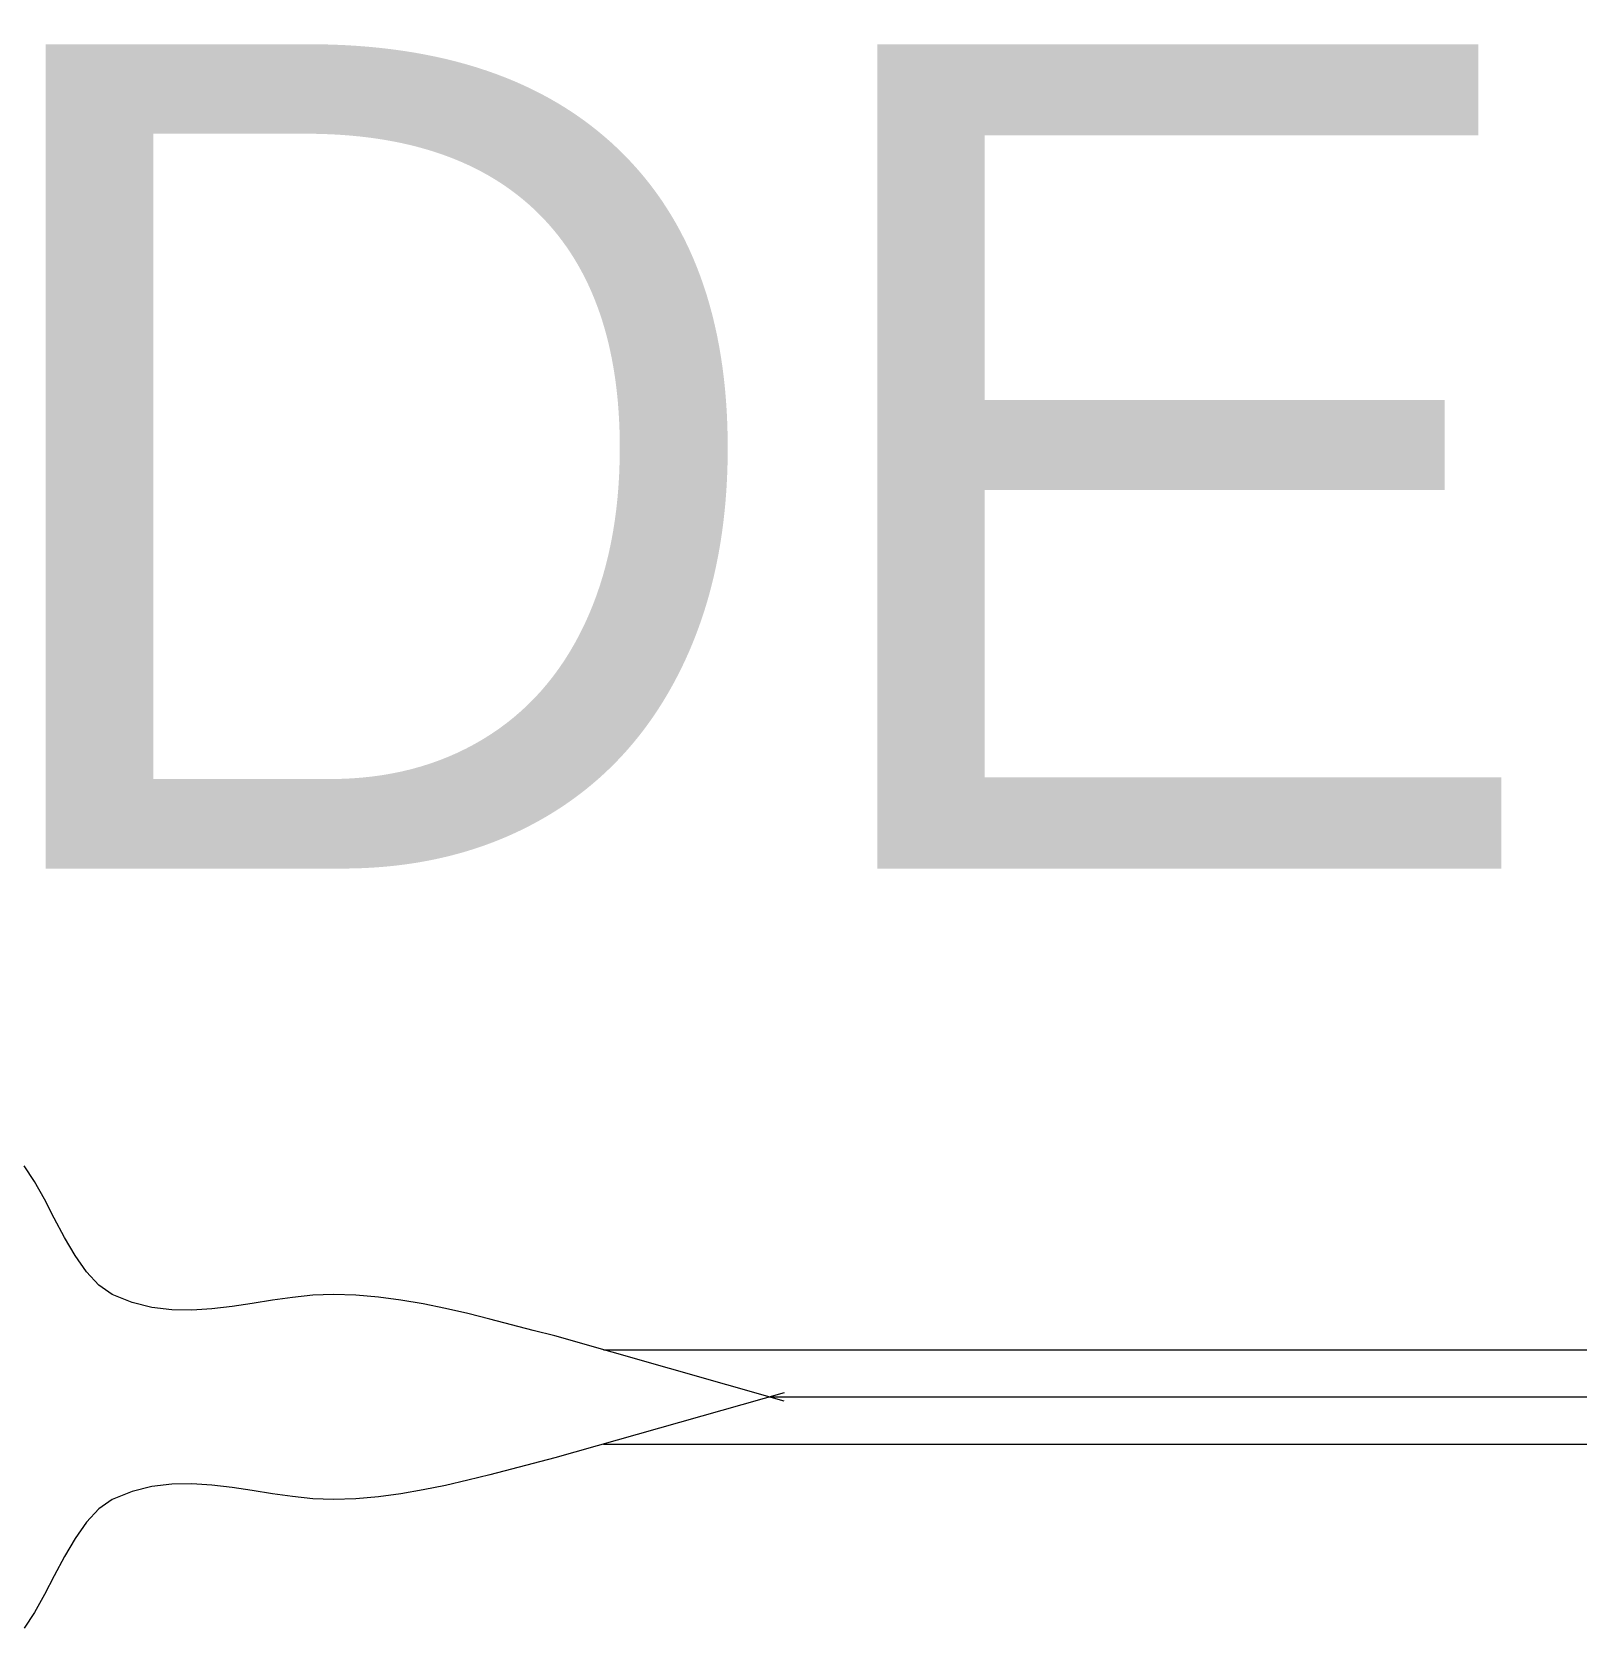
# Model space of a CAD drawing. Header units: centimetres. Extents: x 134057 to 145613, y 5028 to 39996.
# Drawn here: x 141138.8 to 141244.5, y 29039.6 to 29148.9 of the extents above; entities that cross this region are included whole.
import ezdxf

# ---------------------------------------------------------------- set-up
doc = ezdxf.new("R2010")
doc.units = ezdxf.units.CM
doc.layers.add('TEXT', color=3, linetype='Continuous', lineweight=20)
doc.styles.get("Standard").update_dxf_attribs({"font": 'arial.ttf'})

msp = doc.modelspace()

# ---------------------------------------------------------------- linework, layer by layer
at = {"layer": 'TEXT', "color": 2, "linetype": 'Continuous', "lineweight": 13}
for p, q in [((141138.938, 29070.153), (141138.236, 29071.224)), ((141139.623, 29068.933), (141138.938, 29070.153)), ((141140.307, 29067.635), (141139.623, 29068.933)), ((141141.005, 29066.328), (141140.307, 29067.635)), ((141141.734, 29065.083), (141141.005, 29066.328)), ((141142.509, 29063.969), (141141.734, 29065.083)), ((141143.346, 29063.058), (141142.509, 29063.969)), ((141144.262, 29062.418), (141143.346, 29063.058)), ((141145.628, 29061.869), (141144.262, 29062.418)), ((141158.023, 29062.363), (141156.63, 29062.22)), ((141159.423, 29062.418), (141158.023, 29062.363)), ((141160.966, 29062.371), (141159.423, 29062.418)), ((141162.507, 29062.239), (141160.966, 29062.371)), ((141146.995, 29061.528), (141145.628, 29061.869)), ((141148.363, 29061.364), (141146.995, 29061.528)), ((141149.732, 29061.342), (141148.363, 29061.364)), ((141151.104, 29061.43), (141149.732, 29061.342)), ((141152.48, 29061.594), (141151.104, 29061.43)), ((141153.858, 29061.803), (141152.48, 29061.594)), ((141155.242, 29062.023), (141153.858, 29061.803)), ((141156.63, 29062.22), (141155.242, 29062.023)), ((141164.045, 29062.034), (141162.507, 29062.239)), ((141165.578, 29061.768), (141164.045, 29062.034)), ((141167.105, 29061.454), (141165.578, 29061.768)), ((141168.623, 29061.102), (141167.105, 29061.454)), ((141170.132, 29060.727), (141168.623, 29061.102)), ((141171.63, 29060.339), (141170.132, 29060.727)), ((141173.114, 29059.951), (141171.63, 29060.339)), ((141174.584, 29059.575), (141173.114, 29059.951)), ((141190.286, 29055.108), (141174.584, 29059.575)), ((141190.286, 29055.686), (141174.584, 29051.219)), ((141171.63, 29050.455), (141170.132, 29050.067)), ((141173.114, 29050.843), (141171.63, 29050.455)), ((141174.584, 29051.219), (141173.114, 29050.843)), ((141146.995, 29049.266), (141145.628, 29048.925)), ((141148.363, 29049.43), (141146.995, 29049.266)), ((141149.732, 29049.452), (141148.363, 29049.43)), ((141151.104, 29049.364), (141149.732, 29049.452)), ((141152.48, 29049.2), (141151.104, 29049.364)), ((141153.858, 29048.991), (141152.48, 29049.2)), ((141167.105, 29049.34), (141165.578, 29049.026)), ((141168.623, 29049.692), (141167.105, 29049.34)), ((141170.132, 29050.067), (141168.623, 29049.692)), ((141144.262, 29048.376), (141143.346, 29047.736)), ((141145.628, 29048.925), (141144.262, 29048.376)), ((141155.242, 29048.771), (141153.858, 29048.991)), ((141156.63, 29048.574), (141155.242, 29048.771)), ((141158.023, 29048.431), (141156.63, 29048.574)), ((141159.423, 29048.376), (141158.023, 29048.431)), ((141160.966, 29048.423), (141159.423, 29048.376)), ((141162.507, 29048.555), (141160.966, 29048.423)), ((141164.045, 29048.76), (141162.507, 29048.555)), ((141165.578, 29049.026), (141164.045, 29048.76)), ((141143.346, 29047.736), (141142.509, 29046.825)), ((141142.509, 29046.825), (141141.734, 29045.711)), ((141141.734, 29045.711), (141141.005, 29044.466)), ((141141.005, 29044.466), (141140.307, 29043.159)), ((141140.307, 29043.159), (141139.623, 29041.861)), ((141139.623, 29041.861), (141138.938, 29040.641)), ((141138.938, 29040.641), (141138.236, 29039.57))]:
    msp.add_line(p, q, dxfattribs=at)
at = {"layer": 'TEXT', "color": 2, "linetype": 'Continuous', "lineweight": 9}
for p, q in [((141177.915, 29058.628), (142319.521, 29058.628)), ((141177.915, 29052.166), (142319.521, 29052.166))]:
    msp.add_line(p, q, dxfattribs=at)
at = {"layer": 'TEXT', "color": 2, "linetype": 'Continuous', "lineweight": 15}
msp.add_line((141189.272, 29055.397), (142319.521, 29055.397), dxfattribs=at)

# ---------------------------------------------------------------- texts
at = {"layer": 'TEXT', "color": 2}
msp.add_text('DENAH INSTALASI AIR KOTOR', height=56.45376, dxfattribs=at).set_placement((141133.256, 29091.585))

doc.saveas('drawing.dxf')
